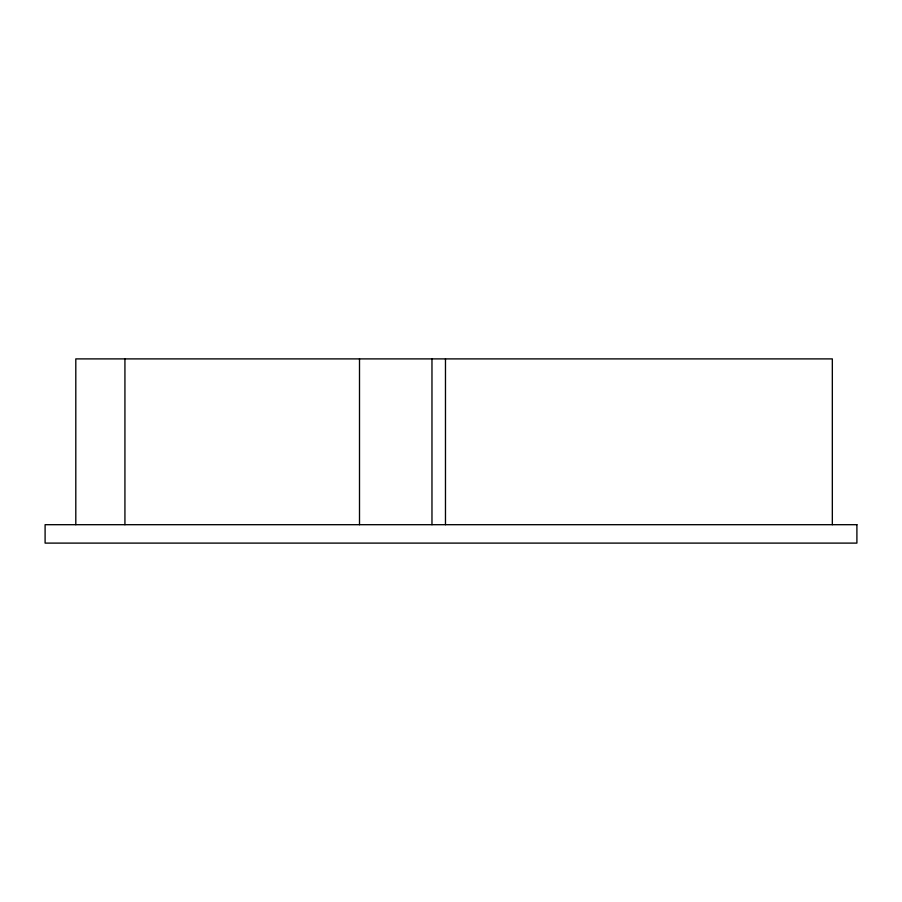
<?xml version="1.0" encoding="UTF-8"?>
<svg xmlns="http://www.w3.org/2000/svg" width="902" height="902" viewBox="0 0 902 902"><rect width="100%" height="100%" fill="white"/><g stroke="black" fill="none" stroke-linecap="round" stroke-linejoin="round"><path stroke-width="1.35" d="M832.332 524.693L832.332 358.895L75.802 358.895L75.802 524.693M445.475 358.895L445.475 524.693M431.968 358.895L431.968 524.693M359.503 358.895L359.503 524.693M124.927 358.895L124.927 524.693M856.9 524.693L45.1 524.693L45.1 543.105L856.9 543.105L856.9 524.693"/></g></svg>
